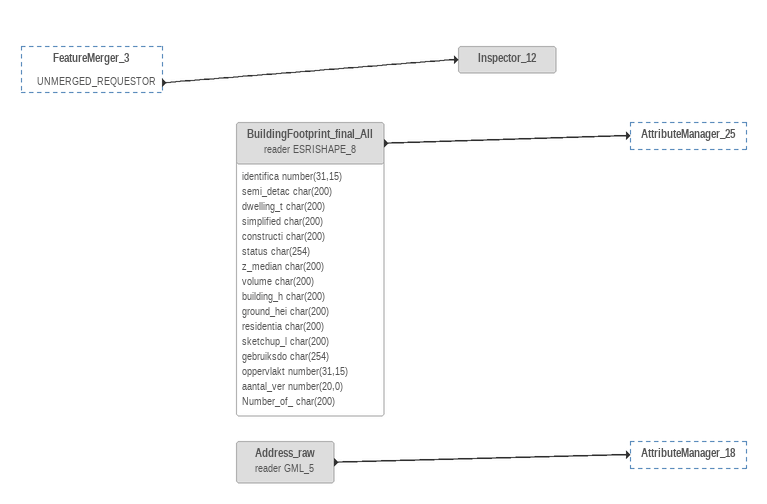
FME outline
FeatureMerger_3 [outside]
    UNMERGED_REQUESTOR -> Inspector_12
Inspector_12 [off]
BuildingFootprint_final_All (reader ESRISHAPE_8) [off]
    attributes: identifica number(31,15), semi_detac char(200), dwelling_t char(200), simplified char(200), constructi char(200), status char(254), z_median char(200), volume char(200), building_h char(200), ground_hei char(200), residentia char(200), sketchup_l char(200), gebruiksdo char(254), oppervlakt number(31,15), aantal_ver number(20,0), Number_of_ char(200)
    -> AttributeManager_25
Address_raw (reader GML_5) [off]
    -> AttributeManager_18
